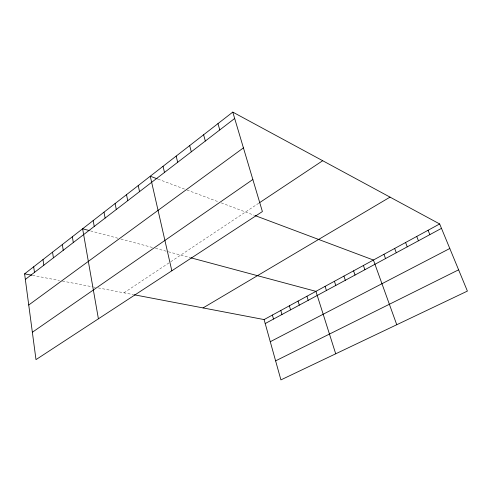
<?xml version="1.0" encoding="UTF-8"?>
<svg xmlns="http://www.w3.org/2000/svg" width="492" height="492" viewBox="0 0 492 492"><rect width="100%" height="100%" fill="white"/><g stroke="black" fill="none" stroke-linecap="round" stroke-linejoin="round"><path stroke-width="0.37" stroke-dasharray="2.46 1.84" d="M123.966 292.826L168.922 262.937M170.755 261.719L258.841 203.159M32.564 275.379L59.489 280.514M62.429 281.08L93.228 286.959M93.947 287.094L95.38 287.365M98.24 287.912L133.553 294.653M90.553 230.902L118.012 238.263M120.915 239.044L152.692 247.568M155.515 248.325L166.228 251.197M168.369 251.775L190.097 257.599M158.037 179.137L186.283 189.746M186.997 190.01L218.374 201.8M221.252 202.876L254.524 215.373"/><path stroke-width="0.74" d="M232.778 112.108L262.396 211.56L35.99 359.627L24.6 273.853L232.778 112.108L439.663 223.958L467.4 291.092L280.914 379.892L264.099 319.579L134.291 294.794M25.338 279.425L234.678 118.474M28.739 305.009L243.429 147.883M32.355 332.26L252.845 179.5M259.462 202.747L322.684 160.718M203.048 307.918L390.027 197.126M264.099 319.579L439.663 223.958M265.206 323.552L441.478 228.356M270.268 341.719L449.799 248.497M275.606 360.864L458.612 269.819M24.6 273.853L31.839 275.237M89.107 230.514L82.625 228.774L98.406 318.81M190.816 257.79L315.925 291.35L335.704 353.797M157.329 178.873L150.269 176.216L171.831 270.784M255.213 215.631L373.428 260.034L396.755 324.732M428.077 230.268L429.842 234.641M416.724 236.455L418.44 240.803M405.586 242.519L407.253 246.843M394.658 248.466L396.281 252.765M383.944 254.303L385.519 258.577M363.41 265.489L364.904 269.714M353.576 270.846L355.027 275.046M343.908 276.11L345.322 280.286M334.419 281.276L335.79 285.434M325.089 286.356L326.43 290.489M306.916 296.258L308.183 300.341M298.06 301.079L299.296 305.145M289.358 305.821L290.557 309.862M280.797 310.483L281.965 314.505M217.974 123.615L219.776 129.931M272.377 315.064L273.515 319.062M203.614 134.771L205.324 141.038M189.684 145.595L191.308 151.819M176.161 156.099L177.698 162.28M163.03 166.302L164.488 172.434M138.227 185.576L139.543 191.616M126.505 194.678L127.76 200.674M115.103 203.54L116.29 209.494M103.99 212.175L105.122 218.079M93.172 220.582L94.243 226.443M72.342 236.763L73.314 242.538M62.324 244.549L63.24 250.28M52.546 252.144L53.413 257.839M43.001 259.561L43.825 265.206M33.69 266.793L34.471 272.402"/></g></svg>
